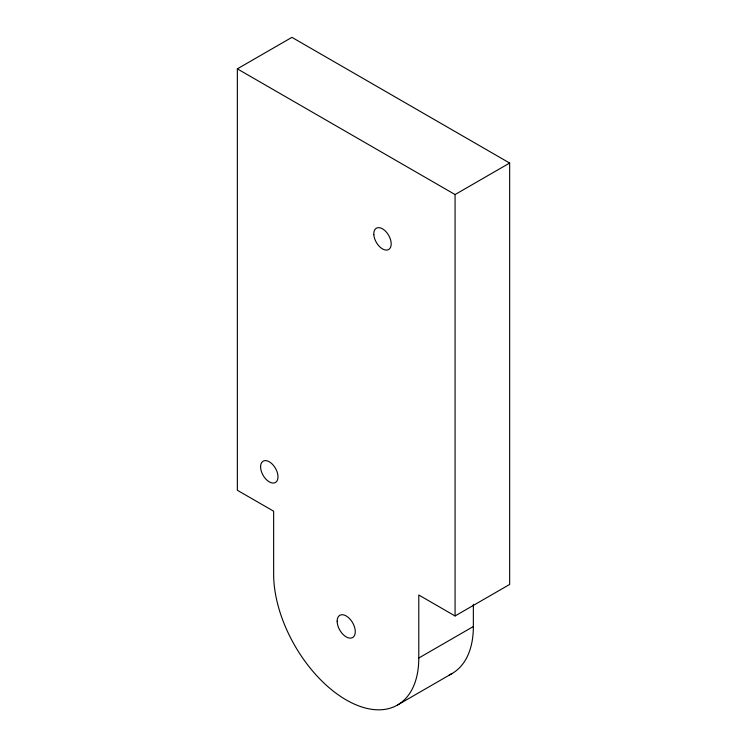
<?xml version="1.0" encoding="UTF-8"?>
<svg xmlns="http://www.w3.org/2000/svg" width="747" height="747" viewBox="0 0 747 747"><rect width="100%" height="100%" fill="white"/><g stroke="black" fill="none" stroke-linecap="round" stroke-linejoin="round"><path stroke-width="1.12" d="M237.35 68.855L291.928 37.35L509.65 163.051L509.65 584.453L455.072 615.958L418.787 595.014L418.787 658.023A102.628 59.256 60 0 1 346.216 699.93A102.628 59.256 60 0 1 273.645 574.228L273.645 511.209L237.35 490.265L237.35 68.855L455.072 194.556L509.65 163.051M418.787 658.023L473.355 626.518L473.355 604.342M397.525 705.009L452.103 673.505M455.072 194.556L455.072 615.958M473.355 626.518A102.628 59.256 60 0 1 449.162 675.017M337.14 621.196A12.83 7.405 60 0 0 350.745 638.125A12.83 7.405 60 0 0 350.745 619.982A12.83 7.405 60 0 0 337.14 621.196M260.582 466.922A12.316 7.115 60 0 0 273.738 483.038A12.316 7.115 60 0 0 273.542 465.512A12.316 7.115 60 0 0 260.582 466.922M373.808 234.549A12.316 7.115 60 0 0 387.376 250.012A12.316 7.115 60 0 0 386.311 232.028A12.316 7.115 60 0 0 373.808 234.549"/></g></svg>
